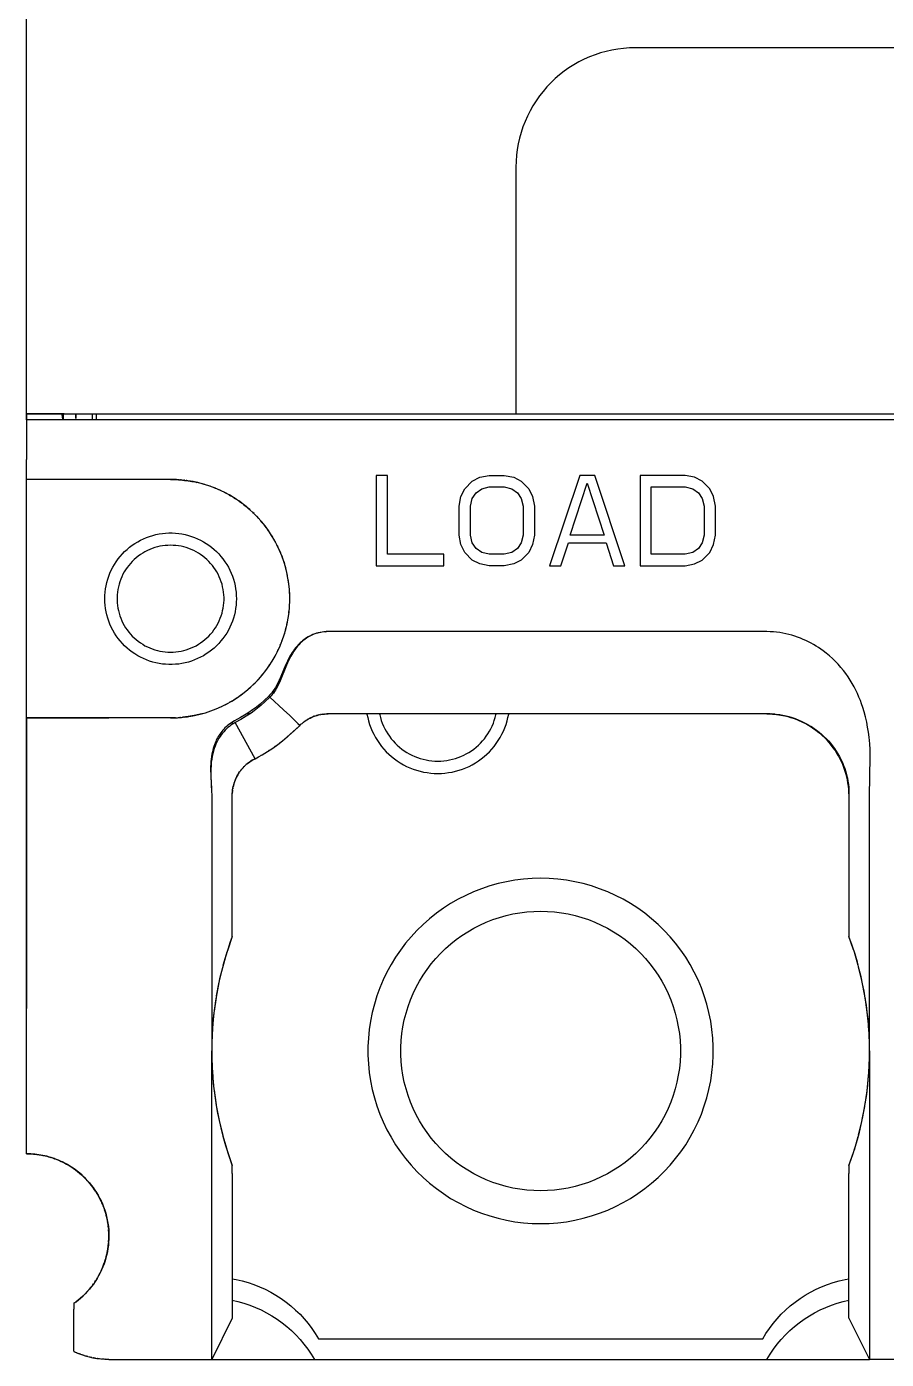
# Model space of a CAD drawing. Header units: millimetres. Extents: x 0 to 50, y 0 to 130.
# Drawn here: x 0 to 20.91, y 0 to 32.41 of the extents above; entities that cross this region are included whole.
import ezdxf

# ---------------------------------------------------------------- set-up
doc = ezdxf.new("R2010")
doc.units = ezdxf.units.MM

msp = doc.modelspace()

# ---------------------------------------------------------------- linework, layer by layer
at = {"color": 4, "linetype": 'CONTINUOUS', "true_color": 0x40d9ff}
for p, q in [((0, 23), (0, 33.4)), ((0, 23), (0.003, 23)), ((50, 22.85), (0, 22.85)), ((0.914, 23), (0.003, 23)), ((0.9, 22.85), (0.9, 23)), ((1.6, 22.85), (1.6, 23)), ((1.7, 22.85), (1.7, 23)), ((11.9, 23), (38.1, 23)), ((0, 8.533), (0, 21.883)), ((0, 21.4), (0, 21.883)), ((3.5, 21.4), (0, 21.4)), ((0, 15.6), (0, 21.4)), ((3.54, 21.399), (3.537, 21.399)), ((3.551, 21.399), (3.556, 21.399)), ((3.61, 21.397), (3.604, 21.398)), ((3.689, 21.393), (3.682, 21.394)), ((3.694, 21.393), (3.711, 21.392)), ((3.754, 21.388), (3.741, 21.39)), ((3.838, 21.38), (3.826, 21.381)), ((3.838, 21.379), (3.868, 21.376)), ((3.897, 21.372), (3.878, 21.375)), ((3.982, 21.359), (3.969, 21.361)), ((3.981, 21.359), (4.013, 21.354)), ((4.04, 21.349), (4.019, 21.353)), ((4.204, 21.313), (4.098, 21.337)), ((4.116, 21.333), (4.111, 21.334)), ((4.122, 21.332), (4.142, 21.327)), ((4.154, 21.324), (4.123, 21.332)), ((4.132, 21.33), (4.125, 21.331)), ((4.181, 21.318), (4.163, 21.323)), ((4.335, 21.277), (4.267, 21.296)), ((4.294, 21.288), (4.278, 21.293)), ((4.321, 21.281), (4.307, 21.285)), ((4.465, 21.234), (4.421, 21.249)), ((4.432, 21.245), (4.425, 21.248)), ((4.458, 21.236), (4.447, 21.241)), ((4.596, 21.184), (4.559, 21.199)), ((4.567, 21.195), (4.562, 21.198)), ((4.593, 21.185), (4.581, 21.19)), ((4.728, 21.126), (4.686, 21.145)), ((4.7, 21.139), (4.69, 21.144)), ((4.726, 21.128), (4.71, 21.135)), ((4.86, 21.06), (4.807, 21.088)), ((4.83, 21.076), (4.812, 21.085)), ((4.855, 21.063), (4.835, 21.074)), ((4.989, 20.988), (4.924, 21.025)), ((4.926, 21.024), (4.958, 21.006)), ((4.957, 21.006), (4.931, 21.021)), ((4.981, 20.993), (4.956, 21.008)), ((5.111, 20.91), (5.042, 20.955)), ((5.044, 20.954), (5.042, 20.955)), ((5.08, 20.931), (5.05, 20.95)), ((5.05, 20.95), (5.081, 20.931)), ((5.103, 20.916), (5.075, 20.935)), ((5.228, 20.828), (5.16, 20.877)), ((5.199, 20.849), (5.169, 20.871)), ((5.17, 20.87), (5.2, 20.849)), ((5.34, 20.741), (5.275, 20.793)), ((5.314, 20.762), (5.285, 20.785)), ((5.285, 20.784), (5.314, 20.762)), ((5.446, 20.649), (5.386, 20.702)), ((5.418, 20.675), (5.391, 20.698)), ((5.424, 20.668), (5.396, 20.693)), ((5.397, 20.693), (5.424, 20.67)), ((5.445, 20.65), (5.43, 20.664)), ((5.548, 20.552), (5.493, 20.605)), ((5.521, 20.579), (5.498, 20.601)), ((5.53, 20.57), (5.503, 20.596)), ((5.503, 20.596), (5.527, 20.574)), ((5.644, 20.451), (5.596, 20.504)), ((5.62, 20.479), (5.6, 20.499)), ((5.63, 20.466), (5.605, 20.494)), ((5.605, 20.494), (5.625, 20.473)), ((5.736, 20.345), (5.692, 20.397)), ((5.713, 20.373), (5.697, 20.392)), ((5.701, 20.387), (5.718, 20.368)), ((5.726, 20.358), (5.702, 20.387)), ((5.824, 20.234), (5.783, 20.287)), ((5.802, 20.263), (5.789, 20.28)), ((5.792, 20.275), (5.806, 20.258)), ((5.815, 20.245), (5.793, 20.275)), ((5.907, 20.116), (5.868, 20.174)), ((5.886, 20.147), (5.874, 20.164)), ((5.899, 20.127), (5.878, 20.159)), ((5.878, 20.159), (5.89, 20.142)), ((5.985, 19.993), (5.946, 20.057)), ((5.965, 20.028), (5.954, 20.044)), ((5.957, 20.039), (5.968, 20.023)), ((5.978, 20.006), (5.958, 20.038)), ((5.967, 20.024), (5.96, 20.035)), ((6.056, 19.868), (6.019, 19.935)), ((6.037, 19.904), (6.028, 19.919)), ((6.03, 19.915), (6.039, 19.9)), ((6.049, 19.88), (6.031, 19.914)), ((6.038, 19.902), (6.032, 19.912)), ((6.12, 19.741), (6.087, 19.81)), ((6.102, 19.778), (6.096, 19.792)), ((6.098, 19.788), (6.105, 19.774)), ((6.115, 19.752), (6.098, 19.786)), ((6.103, 19.778), (6.102, 19.779)), ((6.178, 19.611), (6.148, 19.681)), ((6.162, 19.65), (6.157, 19.661)), ((6.158, 19.657), (6.164, 19.646)), ((6.174, 19.62), (6.159, 19.655)), ((6.23, 19.476), (6.203, 19.55)), ((6.215, 19.518), (6.211, 19.527)), ((6.213, 19.524), (6.216, 19.514)), ((6.227, 19.485), (6.213, 19.522)), ((6.276, 19.337), (6.251, 19.416)), ((6.262, 19.383), (6.259, 19.391)), ((6.26, 19.388), (6.263, 19.38)), ((6.272, 19.348), (6.261, 19.385)), ((6.315, 19.194), (6.293, 19.281)), ((6.302, 19.247), (6.3, 19.252)), ((6.301, 19.249), (6.302, 19.244)), ((6.311, 19.209), (6.302, 19.247)), ((6.347, 19.046), (6.328, 19.142)), ((6.335, 19.109), (6.334, 19.112)), ((6.335, 19.109), (6.335, 19.106)), ((6.343, 19.068), (6.341, 19.08)), ((6.377, 18.863), (6.36, 18.977)), ((6.361, 18.97), (6.361, 18.97)), ((6.361, 18.968), (6.361, 18.968)), ((6.368, 18.926), (6.367, 18.932)), ((6.372, 18.898), (6.372, 18.9)), ((6.391, 18.721), (6.383, 18.803)), ((6.385, 18.783), (6.385, 18.79)), ((6.388, 18.755), (6.388, 18.759)), ((6.399, 18.579), (6.395, 18.661)), ((6.396, 18.639), (6.395, 18.65)), ((6.397, 18.611), (6.397, 18.618)), ((6.399, 18.437), (6.399, 18.518)), ((6.399, 18.494), (6.399, 18.509)), ((6.399, 18.466), (6.399, 18.476)), ((6.379, 18.154), (6.386, 18.226)), ((6.381, 18.178), (6.383, 18.191)), ((6.384, 18.206), (6.386, 18.221)), ((6.392, 18.295), (6.396, 18.372)), ((6.394, 18.322), (6.395, 18.333)), ((6.395, 18.35), (6.396, 18.365)), ((6.331, 17.872), (6.346, 17.945)), ((6.341, 17.92), (6.345, 17.94)), ((6.358, 18.013), (6.369, 18.084)), ((6.366, 18.062), (6.368, 18.079)), ((6.208, 17.464), (6.233, 17.533)), ((6.223, 17.504), (6.232, 17.529)), ((6.256, 17.598), (6.278, 17.669)), ((6.269, 17.64), (6.276, 17.665)), ((6.297, 17.734), (6.315, 17.807)), ((6.308, 17.779), (6.314, 17.802)), ((6.764, 17.51), (6.757, 17.512)), ((7.271, 17.698), (7.294, 17.699)), ((6.093, 17.203), (6.125, 17.27)), ((6.11, 17.238), (6.124, 17.267)), ((6.154, 17.332), (6.182, 17.4)), ((6.169, 17.369), (6.181, 17.396)), ((6.596, 17.359), (6.592, 17.347)), ((6.602, 17.374), (6.597, 17.361)), ((6.751, 17.5), (6.741, 17.5)), ((5.876, 16.839), (5.916, 16.897)), ((5.893, 16.863), (5.914, 16.894)), ((5.954, 16.956), (5.992, 17.018)), ((5.971, 16.984), (5.99, 17.015)), ((6.026, 17.077), (6.062, 17.143)), ((6.044, 17.109), (6.06, 17.14)), ((5.606, 16.507), (5.654, 16.559)), ((5.622, 16.525), (5.652, 16.557)), ((5.702, 16.614), (5.746, 16.666)), ((5.718, 16.633), (5.744, 16.664)), ((5.792, 16.725), (5.833, 16.779)), ((5.808, 16.746), (5.832, 16.777)), ((6.21, 16.617), (6.204, 16.609)), ((5.282, 16.213), (5.35, 16.267)), ((5.304, 16.23), (5.348, 16.266)), ((5.395, 16.306), (5.456, 16.36)), ((5.415, 16.323), (5.454, 16.358)), ((5.503, 16.404), (5.558, 16.457)), ((5.521, 16.421), (5.556, 16.455)), ((6, 16.264), (6, 16.205)), ((4.826, 15.922), (4.874, 15.947)), ((4.827, 15.922), (4.873, 15.946)), ((4.935, 15.981), (5.001, 16.019)), ((4.945, 15.987), (5, 16.018)), ((5.049, 16.049), (5.123, 16.097)), ((5.069, 16.062), (5.121, 16.096)), ((5.166, 16.127), (5.239, 16.179)), ((5.188, 16.143), (5.237, 16.178)), ((0, 15.6), (0.002, 15.6)), ((0.002, 15.6), (2, 15.6)), ((3.5, 15.6), (2, 15.6)), ((3.5, 15.6), (3.636, 15.603)), ((3.5, 15.6), (3.636, 15.603)), ((3.617, 15.603), (3.5, 15.6)), ((3.535, 15.601), (3.531, 15.601)), ((3.606, 15.603), (3.593, 15.602)), ((3.649, 15.604), (3.768, 15.613)), ((3.718, 15.609), (3.681, 15.606)), ((3.692, 15.607), (3.766, 15.613)), ((3.748, 15.611), (3.738, 15.61)), ((3.857, 15.622), (3.826, 15.619)), ((3.846, 15.622), (3.909, 15.629)), ((3.89, 15.627), (3.867, 15.624)), ((3.909, 15.629), (3.902, 15.628)), ((3.987, 15.642), (3.964, 15.638)), ((3.993, 15.643), (4.044, 15.652)), ((4.03, 15.65), (4.006, 15.645)), ((4.045, 15.652), (4.032, 15.65)), ((4.112, 15.666), (4.1, 15.663)), ((4.137, 15.672), (4.18, 15.681)), ((4.17, 15.679), (4.156, 15.676)), ((4.181, 15.682), (4.171, 15.679)), ((4.235, 15.695), (4.233, 15.695)), ((4.236, 15.695), (4.235, 15.695)), ((4.278, 15.707), (4.286, 15.709)), ((4.721, 15.871), (4.744, 15.881)), ((4.726, 15.873), (4.742, 15.88)), ((5.428, 15.7), (5.351, 15.7)), ((6.858, 15.578), (6.84, 15.568)), ((6.905, 15.602), (6.872, 15.585)), ((6.951, 15.623), (6.91, 15.604)), ((6.996, 15.64), (6.953, 15.623)), ((7.039, 15.654), (7.001, 15.642)), ((7.081, 15.667), (7.051, 15.658)), ((7.123, 15.677), (7.101, 15.672)), ((7.167, 15.685), (7.149, 15.682)), ((7.213, 15.692), (7.197, 15.69)), ((7.264, 15.697), (7.243, 15.695)), ((7.337, 15.7), (7.29, 15.699)), ((18, 15.7), (7.337, 15.7)), ((18.089, 15.698), (18, 15.7)), ((18, 15.7), (18.075, 15.699)), ((18.093, 15.698), (18.152, 15.694)), ((18.193, 15.691), (18.108, 15.697)), ((18.17, 15.693), (18.236, 15.686)), ((5, 15.498), (5, 15.443)), ((5.554, 14.609), (5.074, 15.486)), ((6.652, 15.429), (6.626, 15.404)), ((6.673, 15.448), (6.67, 15.445)), ((5.514, 14.587), (5.496, 14.577)), ((5.164, 14.262), (5.149, 14.239)), ((5.188, 14.297), (5.177, 14.281)), ((5.211, 14.328), (5.205, 14.32)), ((5.295, 14.422), (5.284, 14.411)), ((5.33, 14.456), (5.31, 14.437)), ((5.367, 14.487), (5.342, 14.467)), ((5.405, 14.517), (5.378, 14.497)), ((5.444, 14.544), (5.416, 14.525)), ((5.485, 14.57), (5.456, 14.552)), ((5.028, 13.946), (5.022, 13.923)), ((5.04, 13.993), (5.033, 13.967)), ((5.058, 14.048), (5.045, 14.011)), ((5.118, 14.185), (5.1, 14.149)), ((5.141, 14.225), (5.124, 14.195)), ((5.005, 13.81), (5.001, 13.763)), ((5.01, 13.855), (5.007, 13.826)), ((5.018, 13.9), (5.014, 13.876)), ((5, 10.284), (5, 11.427)), ((5, 10.284), (4.881, 9.939)), ((20.111, 9.961), (20, 10.284)), ((4.87, 9.903), (4.774, 9.576)), ((20.223, 9.583), (20.131, 9.901)), ((4.765, 9.539), (4.685, 9.21)), ((20.313, 9.215), (20.235, 9.541)), ((4.677, 9.17), (4.613, 8.84)), ((20.387, 8.839), (20.322, 9.176)), ((4.607, 8.799), (4.559, 8.466)), ((20.444, 8.447), (20.392, 8.811)), ((0, 5), (0, 8.533)), ((20.479, 8.078), (20.444, 8.445)), ((4.554, 8.427), (4.522, 8.089)), ((4.52, 8.054), (4.503, 7.702)), ((20.497, 7.702), (20.481, 8.051)), ((4.502, 7.684), (4.502, 7.321)), ((20.498, 7.315), (20.498, 7.678)), ((4.503, 7.299), (4.519, 6.95)), ((20.48, 6.944), (20.497, 7.3)), ((4.521, 6.92), (4.555, 6.57)), ((20.446, 6.573), (20.478, 6.913)), ((4.557, 6.547), (4.608, 6.192)), ((20.394, 6.203), (20.44, 6.53)), ((4.611, 6.174), (4.681, 5.808)), ((20.323, 5.831), (20.385, 6.152)), ((4.682, 5.803), (4.768, 5.449)), ((20.235, 5.46), (20.313, 5.783)), ((4.771, 5.435), (4.866, 5.111)), ((20.13, 5.097), (20.223, 5.417)), ((0.1, 4.998), (0, 5)), ((0.099, 4.998), (0, 5)), ((0.197, 4.99), (0.099, 4.998)), ((0.198, 4.99), (0.1, 4.997)), ((0.295, 4.978), (0.199, 4.99)), ((0.298, 4.978), (0.201, 4.99)), ((0.394, 4.961), (0.298, 4.978)), ((0.396, 4.96), (0.299, 4.977)), ((0.49, 4.939), (0.394, 4.961)), ((0.583, 4.913), (0.491, 4.939)), ((0.679, 4.881), (0.59, 4.911)), ((0.683, 4.88), (0.593, 4.91)), ((0.769, 4.846), (0.681, 4.88)), ((0.774, 4.844), (0.689, 4.878)), ((4.887, 5.044), (5, 4.716)), ((20, 4.716), (20.116, 5.052)), ((0.859, 4.806), (0.778, 4.842)), ((0.865, 4.803), (0.783, 4.84)), ((0.947, 4.762), (0.868, 4.802)), ((0.954, 4.758), (0.873, 4.799)), ((1.035, 4.711), (0.955, 4.757)), ((1.04, 4.708), (0.961, 4.754)), ((1.112, 4.662), (1.044, 4.706)), ((1.122, 4.655), (1.053, 4.7)), ((1.196, 4.603), (1.126, 4.653)), ((1.202, 4.598), (1.131, 4.65)), ((1.272, 4.543), (1.211, 4.591)), ((1.287, 4.531), (1.218, 4.586)), ((5, 4.517), (5, 4.716)), ((20, 4.716), (20, 4.517)), ((1.348, 4.477), (1.282, 4.535)), ((1.354, 4.472), (1.289, 4.529)), ((1.417, 4.411), (1.363, 4.463)), ((1.434, 4.395), (1.37, 4.457)), ((1.489, 4.335), (1.429, 4.399)), ((1.494, 4.329), (1.434, 4.394)), ((1.548, 4.266), (1.503, 4.32)), ((1.557, 4.254), (1.51, 4.311)), ((1.617, 4.177), (1.563, 4.247)), ((1.622, 4.17), (1.569, 4.241)), ((5, 4.517), (5, 1.005)), ((20, 1.005), (20, 4.517)), ((1.668, 4.103), (1.62, 4.172)), ((1.674, 4.094), (1.635, 4.151)), ((1.717, 4.024), (1.683, 4.081)), ((1.728, 4.007), (1.689, 4.071)), ((1.773, 3.925), (1.731, 4.002)), ((1.779, 3.914), (1.736, 3.994)), ((1.814, 3.842), (1.774, 3.923)), ((1.818, 3.833), (1.789, 3.892)), ((1.85, 3.76), (1.826, 3.814)), ((1.854, 3.748), (1.832, 3.802)), ((1.883, 3.674), (1.863, 3.726)), ((1.891, 3.649), (1.867, 3.716)), ((1.916, 3.572), (1.895, 3.64)), ((1.924, 3.545), (1.9, 3.625)), ((1.945, 3.466), (1.922, 3.554)), ((1.947, 3.454), (1.932, 3.515)), ((1.964, 3.375), (1.951, 3.439)), ((1.967, 3.361), (1.955, 3.422)), ((1.979, 3.283), (1.97, 3.343)), ((1.982, 3.264), (1.972, 3.329)), ((1.991, 3.189), (1.984, 3.249)), ((1.999, 3.069), (1.994, 3.156)), ((1.994, 2.847), (1.999, 2.936)), ((1.996, 2.888), (1.999, 2.952)), ((2, 2.981), (1.999, 3.058)), ((1.999, 2.961), (1.999, 3.029)), ((1.95, 2.554), (1.966, 2.635)), ((1.958, 2.593), (1.969, 2.653)), ((1.971, 2.666), (1.981, 2.726)), ((1.975, 2.684), (1.985, 2.755)), ((1.985, 2.758), (1.992, 2.829)), ((1.987, 2.773), (1.995, 2.86)), ((1.837, 2.211), (1.864, 2.277)), ((1.863, 2.274), (1.889, 2.345)), ((1.873, 2.3), (1.898, 2.37)), ((1.898, 2.37), (1.918, 2.435)), ((1.904, 2.388), (1.93, 2.476)), ((1.925, 2.459), (1.948, 2.547)), ((1.934, 2.49), (1.951, 2.563)), ((1.696, 1.942), (1.717, 1.976)), ((1.704, 1.954), (1.727, 1.992)), ((1.739, 2.013), (1.766, 2.062)), ((1.748, 2.028), (1.79, 2.107)), ((1.781, 2.09), (1.818, 2.168)), ((1.792, 2.113), (1.829, 2.191)), ((1.82, 2.171), (1.857, 2.259)), ((1.43, 1.602), (1.486, 1.661)), ((1.458, 1.632), (1.503, 1.681)), ((1.506, 1.685), (1.542, 1.727)), ((1.521, 1.702), (1.566, 1.756)), ((1.569, 1.76), (1.593, 1.792)), ((1.607, 1.81), (1.626, 1.836)), ((1.658, 1.882), (1.676, 1.909)), ((1.667, 1.896), (1.668, 1.897)), ((1.15, 1.364), (1.221, 1.416)), ((1.15, 1.364), (1.15, 1.218)), ((1.201, 1.401), (1.269, 1.455)), ((1.238, 1.429), (1.299, 1.48)), ((1.289, 1.471), (1.343, 1.518)), ((1.308, 1.487), (1.375, 1.548)), ((1.358, 1.532), (1.424, 1.596)), ((1.39, 1.562), (1.44, 1.613)), ((1.15, 0.195), (1.15, 1.218)), ((2, 0), (4.5, 0)), ((4.5, 0), (6.998, 0)), ((6.998, 0), (18.002, 0)), ((18.002, 0), (20.5, 0))]:
    msp.add_line(p, q, dxfattribs=at)
for points in [[(35.2, 31.9), (14.8, 31.9), (14.658, 31.897), (14.516, 31.886), (14.374, 31.869), (14.234, 31.844), (14.095, 31.813), (13.958, 31.775), (13.823, 31.73), (13.69, 31.679), (13.56, 31.622), (13.433, 31.558), (13.309, 31.487), (13.189, 31.411), (13.072, 31.329), (12.96, 31.242), (12.852, 31.149), (12.749, 31.051), (12.651, 30.948), (12.558, 30.84), (12.471, 30.728), (12.389, 30.611), (12.313, 30.491), (12.242, 30.367), (12.178, 30.24), (12.121, 30.11), (12.07, 29.977), (12.025, 29.842), (11.987, 29.705), (11.956, 29.566), (11.931, 29.426), (11.914, 29.284), (11.903, 29.142), (11.9, 29), (11.9, 23)], [(0, 23), (0, 22.999), (0, 22.995), (0, 22.989), (0, 22.981), (0, 22.97), (0, 22.957), (0, 22.942), (0, 22.924), (0, 22.904), (0, 22.882), (0, 22.858), (0, 22.85)], [(0, 23), (0, 22.982), (0, 22.958), (0, 22.931), (0, 22.903), (0, 22.873), (0, 22.85)], [(0, 22.85), (0, 22.855), (0, 22.869), (0, 22.893), (0, 22.927), (0, 22.97), (0, 23)], [(0, 22.85), (0, 22.367), (0, 21.883)], [(0.003, 23), (0.855, 23), (0.857, 22.989), (0.859, 22.971), (0.862, 22.952), (0.864, 22.931), (0.867, 22.91), (0.869, 22.888), (0.872, 22.865), (0.873, 22.85)], [(0.914, 23), (0.821, 23), (0.732, 23), (0.648, 23), (0.567, 23), (0.492, 23), (0.421, 23), (0.356, 23), (0.295, 23), (0.24, 23), (0.19, 23), (0.146, 23), (0.108, 23), (0.075, 23), (0.048, 23), (0.027, 23), (0.012, 23), (0.003, 23)], [(0.914, 23), (1.011, 23), (1.111, 23), (1.215, 23), (1.322, 23), (1.431, 23), (1.543, 23), (1.658, 23), (1.774, 23), (1.893, 23), (2.012, 23), (2.133, 23), (2.255, 23), (2.377, 23), (2.5, 23), (11.9, 23)], [(1.2, 22.951), (1.2, 23), (1.2, 22.881), (1.2, 22.911), (1.2, 22.951)], [(3.5, 21.4), (3.645, 21.396), (3.789, 21.386), (3.932, 21.368), (4.071, 21.343)], [(3.5, 15.6), (3.585, 15.601), (3.67, 15.605), (3.809, 15.616), (3.946, 15.634), (4.082, 15.659), (4.216, 15.69), (4.35, 15.727), (4.482, 15.772), (4.612, 15.822), (4.74, 15.879), (4.866, 15.942), (4.988, 16.011), (5.106, 16.085), (5.221, 16.166), (5.331, 16.251), (5.437, 16.342), (5.539, 16.438), (5.636, 16.539), (5.728, 16.644), (5.815, 16.754), (5.897, 16.867), (5.973, 16.985), (6.043, 17.106), (6.107, 17.23), (6.165, 17.357), (6.217, 17.487), (6.263, 17.62), (6.302, 17.754), (6.335, 17.89), (6.361, 18.028), (6.381, 18.166), (6.393, 18.306), (6.399, 18.445), (6.399, 18.585), (6.391, 18.725), (6.377, 18.864), (6.356, 19.003), (6.329, 19.14), (6.294, 19.276), (6.254, 19.409), (6.207, 19.541), (6.153, 19.67), (6.094, 19.797), (6.028, 19.921), (5.957, 20.041), (5.88, 20.157), (5.797, 20.27), (5.709, 20.379), (5.616, 20.483), (5.518, 20.583), (5.415, 20.678), (5.308, 20.767), (5.197, 20.852), (5.082, 20.931), (4.962, 21.004), (4.84, 21.072), (4.714, 21.133), (4.585, 21.189), (4.455, 21.238), (4.322, 21.281), (4.188, 21.317), (4.053, 21.347), (3.917, 21.37), (3.78, 21.387), (3.641, 21.397), (3.5, 21.4)], [(8.5, 19.3), (10.15, 19.3), (10.15, 19.581), (8.775, 19.581), (8.775, 21.5), (8.5, 21.5), (8.5, 19.3)], [(10.838, 21.36), (11.021, 21.453), (11.25, 21.5), (11.617, 21.5), (11.846, 21.453), (12.029, 21.36), (12.213, 21.172), (12.304, 20.985), (12.35, 20.751), (12.35, 20.049), (12.304, 19.815), (12.213, 19.628), (12.029, 19.44), (11.846, 19.347), (11.617, 19.3), (11.25, 19.3), (11.021, 19.347), (10.838, 19.44), (10.654, 19.628), (10.563, 19.815), (10.517, 20.049), (10.517, 20.751), (10.563, 20.985), (10.654, 21.172), (10.838, 21.36)], [(13.45, 21.5), (12.717, 19.3), (12.992, 19.3), (13.175, 19.862), (14.092, 19.862), (14.275, 19.3), (14.55, 19.3), (13.817, 21.5), (13.45, 21.5)], [(14.917, 21.5), (14.917, 19.3), (16.017, 19.3), (16.246, 19.347), (16.429, 19.44), (16.613, 19.628), (16.704, 19.815), (16.75, 20.049), (16.75, 20.751), (16.704, 20.985), (16.613, 21.172), (16.429, 21.36), (16.246, 21.453), (16.017, 21.5), (14.917, 21.5)], [(11.617, 21.219), (11.8, 21.172), (11.938, 21.079), (12.029, 20.938), (12.075, 20.751), (12.075, 20.049), (12.029, 19.862), (11.938, 19.721), (11.8, 19.628), (11.617, 19.581), (11.25, 19.581), (11.067, 19.628), (10.929, 19.721), (10.838, 19.862), (10.792, 20.049), (10.792, 20.751), (10.838, 20.938), (10.929, 21.079), (11.067, 21.172), (11.25, 21.219), (11.617, 21.219)], [(14.046, 20.049), (13.221, 20.049), (13.633, 21.313), (14.046, 20.049)], [(16.017, 21.219), (16.2, 21.172), (16.338, 21.079), (16.429, 20.938), (16.475, 20.751), (16.475, 20.049), (16.429, 19.862), (16.338, 19.721), (16.2, 19.628), (16.017, 19.581), (15.192, 19.581), (15.192, 21.219), (16.017, 21.219)], [(5.163, 20.875), (5.193, 20.855), (5.222, 20.833)], [(5.279, 20.789), (5.308, 20.768), (5.336, 20.744)], [(1.902, 18.42), (1.9, 18.5), (1.902, 18.58), (1.908, 18.659), (1.918, 18.738), (1.932, 18.817), (1.949, 18.895), (1.971, 18.972), (1.996, 19.047), (2.026, 19.121), (2.058, 19.194), (2.095, 19.265), (2.135, 19.334), (2.178, 19.401), (2.225, 19.466), (2.274, 19.528), (2.327, 19.588), (2.383, 19.645), (2.441, 19.7), (2.502, 19.751), (2.566, 19.799), (2.632, 19.844), (2.7, 19.886), (2.77, 19.924), (2.842, 19.958), (2.915, 19.989), (2.99, 20.017), (3.067, 20.04), (3.144, 20.06), (3.222, 20.076), (3.301, 20.088), (3.38, 20.096), (3.46, 20.1), (3.54, 20.1), (3.62, 20.096), (3.699, 20.088), (3.778, 20.076), (3.856, 20.06), (3.933, 20.04), (4.01, 20.017), (4.085, 19.989), (4.158, 19.958), (4.23, 19.924), (4.3, 19.886), (4.368, 19.844), (4.434, 19.799), (4.498, 19.751), (4.559, 19.7), (4.617, 19.645), (4.673, 19.588), (4.726, 19.528), (4.775, 19.466), (4.822, 19.401), (4.865, 19.334), (4.905, 19.265), (4.942, 19.194), (4.974, 19.121), (5.004, 19.047), (5.029, 18.972), (5.051, 18.895), (5.068, 18.817), (5.082, 18.738), (5.092, 18.659), (5.098, 18.58), (5.1, 18.5), (5.098, 18.42), (5.092, 18.341), (5.082, 18.262), (5.068, 18.183), (5.051, 18.105), (5.029, 18.028), (5.004, 17.953), (4.974, 17.879), (4.942, 17.806), (4.905, 17.735), (4.865, 17.666), (4.822, 17.599), (4.775, 17.534), (4.726, 17.472), (4.673, 17.412), (4.617, 17.355), (4.559, 17.3), (4.498, 17.249), (4.434, 17.201), (4.368, 17.156), (4.3, 17.114), (4.23, 17.076), (4.158, 17.042), (4.085, 17.011), (4.01, 16.983), (3.933, 16.96), (3.856, 16.94), (3.778, 16.924), (3.699, 16.912), (3.62, 16.904), (3.54, 16.9), (3.46, 16.9), (3.38, 16.904), (3.301, 16.912), (3.222, 16.924), (3.144, 16.94), (3.067, 16.96), (2.99, 16.983), (2.915, 17.011), (2.842, 17.042), (2.77, 17.076), (2.7, 17.114), (2.632, 17.156), (2.566, 17.201), (2.502, 17.249), (2.441, 17.3), (2.383, 17.355), (2.327, 17.412), (2.274, 17.472), (2.225, 17.534), (2.178, 17.599), (2.135, 17.666), (2.095, 17.735), (2.058, 17.806), (2.026, 17.879), (1.996, 17.953), (1.971, 18.028), (1.949, 18.105), (1.932, 18.183), (1.918, 18.262), (1.908, 18.341), (1.902, 18.42)], [(3.565, 19.798), (3.5, 19.8), (3.435, 19.798), (3.371, 19.794), (3.306, 19.785), (3.242, 19.774), (3.179, 19.76), (3.117, 19.742), (3.055, 19.722), (2.995, 19.698), (2.936, 19.671), (2.878, 19.642), (2.822, 19.609), (2.768, 19.574), (2.715, 19.536), (2.664, 19.496), (2.616, 19.453), (2.569, 19.408), (2.525, 19.36), (2.484, 19.311), (2.444, 19.259), (2.408, 19.205), (2.374, 19.15), (2.343, 19.093), (2.315, 19.035), (2.29, 18.975), (2.268, 18.914), (2.249, 18.852), (2.233, 18.789), (2.22, 18.726), (2.21, 18.662), (2.204, 18.597), (2.2, 18.532), (2.2, 18.468), (2.204, 18.403), (2.21, 18.338), (2.22, 18.274), (2.233, 18.211), (2.249, 18.148), (2.268, 18.086), (2.29, 18.025), (2.315, 17.965), (2.343, 17.907), (2.374, 17.85), (2.408, 17.795), (2.444, 17.741), (2.484, 17.689), (2.525, 17.64), (2.569, 17.592), (2.616, 17.547), (2.664, 17.504), (2.715, 17.464), (2.768, 17.426), (2.822, 17.391), (2.878, 17.358), (2.936, 17.329), (2.995, 17.302), (3.055, 17.278), (3.117, 17.258), (3.179, 17.24), (3.242, 17.226), (3.306, 17.215), (3.371, 17.206), (3.435, 17.202), (3.5, 17.2), (3.565, 17.202), (3.629, 17.206), (3.694, 17.215), (3.758, 17.226), (3.821, 17.24), (3.883, 17.258), (3.945, 17.278), (4.005, 17.302), (4.064, 17.329), (4.122, 17.358), (4.178, 17.391), (4.232, 17.426), (4.285, 17.464), (4.336, 17.504), (4.384, 17.547), (4.431, 17.592), (4.475, 17.64), (4.516, 17.689), (4.556, 17.741), (4.592, 17.795), (4.626, 17.85), (4.657, 17.907), (4.685, 17.965), (4.71, 18.025), (4.732, 18.086), (4.751, 18.148), (4.767, 18.211), (4.78, 18.274), (4.79, 18.338), (4.796, 18.403), (4.8, 18.468), (4.8, 18.532), (4.796, 18.597), (4.79, 18.662), (4.78, 18.726), (4.767, 18.789), (4.751, 18.852), (4.732, 18.914), (4.71, 18.975), (4.685, 19.035), (4.657, 19.093), (4.626, 19.15), (4.592, 19.205), (4.556, 19.259), (4.516, 19.311), (4.475, 19.36), (4.431, 19.408), (4.384, 19.453), (4.336, 19.496), (4.285, 19.536), (4.232, 19.574), (4.178, 19.609), (4.122, 19.642), (4.064, 19.671), (4.005, 19.698), (3.945, 19.722), (3.883, 19.742), (3.821, 19.76), (3.758, 19.774), (3.694, 19.785), (3.629, 19.794), (3.565, 19.798)], [(20.5, 7.5), (20.5, 9.566), (20.5, 11.633), (20.5, 13.7), (20.51, 14.177), (20.517, 14.654), (20.511, 14.833), (20.503, 14.974), (20.488, 15.135), (20.473, 15.256), (20.453, 15.378), (20.43, 15.5), (20.402, 15.624), (20.37, 15.747), (20.336, 15.858), (20.307, 15.941), (20.276, 16.025), (20.243, 16.108), (20.206, 16.192), (20.166, 16.275), (20.124, 16.357), (20.078, 16.439), (20.029, 16.52), (19.977, 16.6), (19.921, 16.678), (19.863, 16.755), (19.801, 16.831), (19.736, 16.904), (19.668, 16.976), (19.597, 17.046), (19.522, 17.113), (19.444, 17.178), (19.371, 17.233), (19.316, 17.273), (19.258, 17.312), (19.2, 17.349), (19.139, 17.385), (19.078, 17.419), (19.015, 17.452), (18.951, 17.483), (18.885, 17.512), (18.818, 17.54), (18.75, 17.566), (18.681, 17.589), (18.61, 17.611), (18.538, 17.631), (18.465, 17.649), (18.391, 17.664), (18.315, 17.676), (18.238, 17.687), (18.16, 17.694), (18.081, 17.698), (18, 17.7), (7.337, 17.7), (7.285, 17.699), (7.235, 17.695), (7.186, 17.689), (7.139, 17.681), (7.093, 17.67), (7.049, 17.658), (7.005, 17.643), (6.963, 17.627), (6.923, 17.609), (6.883, 17.59), (6.846, 17.569), (6.809, 17.547), (6.775, 17.524), (6.742, 17.501), (6.711, 17.477), (6.682, 17.452), (6.654, 17.427), (6.628, 17.401), (6.603, 17.375), (6.579, 17.349), (6.549, 17.314), (6.518, 17.274), (6.489, 17.233), (6.461, 17.193), (6.436, 17.153), (6.404, 17.099), (6.371, 17.039), (6.341, 16.979), (6.304, 16.901), (6.253, 16.784), (6.181, 16.609), (6.138, 16.511), (6.111, 16.453), (6.082, 16.396), (6.049, 16.338), (6.019, 16.291), (5.99, 16.25), (5.959, 16.209), (5.926, 16.17), (5.908, 16.151), (5.889, 16.132), (5.774, 16.021), (5.679, 15.938), (5.589, 15.866), (5.496, 15.798), (5.4, 15.732), (5.302, 15.669), (5.202, 15.609), (5.127, 15.567), (5.052, 15.527), (5.014, 15.506), (4.978, 15.484), (4.943, 15.46), (4.91, 15.436), (4.879, 15.41), (4.849, 15.384), (4.821, 15.356), (4.794, 15.328), (4.768, 15.299), (4.744, 15.269), (4.721, 15.239), (4.7, 15.209), (4.68, 15.179), (4.661, 15.149), (4.644, 15.118), (4.628, 15.088), (4.613, 15.058), (4.599, 15.029), (4.582, 14.989), (4.566, 14.945), (4.551, 14.902), (4.537, 14.859), (4.526, 14.817), (4.516, 14.775), (4.504, 14.72), (4.494, 14.659), (4.486, 14.6), (4.48, 14.542), (4.476, 14.485), (4.473, 14.41), (4.473, 14.326), (4.476, 14.215), (4.491, 13.965), (4.498, 13.828), (4.5, 13.714), (4.5, 11.642), (4.5, 9.571), (4.5, 7.5)], [(7.261, 17.697), (7.228, 17.694), (7.19, 17.689), (7.152, 17.682), (7.115, 17.674), (7.078, 17.665), (7.042, 17.654), (7.007, 17.642), (6.972, 17.629), (6.938, 17.614), (6.905, 17.598), (6.872, 17.581), (6.84, 17.562), (6.804, 17.539), (6.766, 17.512), (6.728, 17.482), (6.691, 17.45), (6.655, 17.415), (6.619, 17.378), (6.581, 17.334), (6.54, 17.283), (6.5, 17.228), (6.463, 17.17), (6.425, 17.104), (6.377, 17.013), (6.319, 16.887), (6.165, 16.506), (6.138, 16.443), (6.112, 16.389), (6.092, 16.35), (6.071, 16.313), (6.049, 16.276), (6.026, 16.24), (6.001, 16.206), (5.974, 16.172), (5.946, 16.139), (5.916, 16.107)], [(6.591, 17.346), (6.597, 17.36), (6.601, 17.373)], [(6.147, 16.531), (6.183, 16.578), (6.211, 16.62)], [(5.916, 16.107), (5.802, 15.997), (5.695, 15.903), (5.574, 15.806), (5.457, 15.72), (5.339, 15.64), (5.213, 15.563), (5.074, 15.486)], [(5.916, 16.107), (6.25, 15.8), (6.404, 15.658), (6.543, 15.517), (6.593, 15.468), (6.645, 15.422)], [(0, 15.6), (0, 12.066), (0, 8.533)], [(2, 15.6), (1.938, 15.6), (1.877, 15.6), (1.797, 15.6), (1.717, 15.6), (1.638, 15.6), (1.559, 15.6), (1.481, 15.6), (1.402, 15.6), (1.324, 15.6), (1.247, 15.6), (1.171, 15.6), (1.096, 15.6), (1.023, 15.6), (0.951, 15.6), (0.883, 15.6), (0.816, 15.6), (0.751, 15.6), (0.689, 15.6), (0.629, 15.6), (0.571, 15.6), (0.515, 15.6), (0.462, 15.6), (0.411, 15.6), (0.363, 15.6), (0.318, 15.6), (0.275, 15.6), (0.235, 15.6), (0.197, 15.6), (0.163, 15.6), (0.132, 15.6), (0.104, 15.6), (0.079, 15.6), (0.058, 15.6), (0.04, 15.6), (0.026, 15.6), (0.014, 15.6), (0.006, 15.6), (0.002, 15.6)], [(4.29, 15.711), (4.216, 15.69), (4.075, 15.657), (3.932, 15.632), (3.792, 15.615)], [(6.645, 15.422), (6.671, 15.446), (6.697, 15.468), (6.734, 15.498), (6.773, 15.526), (6.813, 15.552), (6.853, 15.575), (6.894, 15.597), (6.936, 15.616), (6.978, 15.634), (7.021, 15.649), (7.065, 15.662), (7.109, 15.674), (7.154, 15.683), (7.199, 15.69), (7.245, 15.696), (7.291, 15.699), (7.337, 15.7)], [(8.276, 15.7), (8.277, 15.696), (8.294, 15.611), (8.315, 15.526), (8.341, 15.443), (8.371, 15.361), (8.405, 15.28), (8.443, 15.202), (8.484, 15.125), (8.53, 15.051), (8.579, 14.978), (8.632, 14.909), (8.688, 14.842), (8.747, 14.778), (8.81, 14.717), (8.875, 14.659), (8.943, 14.605), (9.014, 14.554), (9.087, 14.507), (9.163, 14.463), (9.241, 14.423), (9.32, 14.387), (9.401, 14.356), (9.484, 14.328), (9.568, 14.304), (9.653, 14.285), (9.739, 14.27), (9.826, 14.259), (9.913, 14.252), (10, 14.25), (10.087, 14.252), (10.174, 14.259), (10.261, 14.27), (10.347, 14.285), (10.432, 14.304), (10.516, 14.328), (10.599, 14.356), (10.68, 14.387), (10.759, 14.423), (10.837, 14.463), (10.913, 14.507), (10.986, 14.554), (11.057, 14.605), (11.125, 14.659), (11.19, 14.717), (11.253, 14.778), (11.312, 14.842), (11.368, 14.909), (11.421, 14.978), (11.47, 15.051), (11.516, 15.125), (11.557, 15.202), (11.595, 15.28), (11.629, 15.361), (11.659, 15.443), (11.685, 15.526), (11.706, 15.611), (11.723, 15.696), (11.724, 15.7)], [(8.582, 15.7), (8.586, 15.677), (8.604, 15.607), (8.626, 15.538), (8.65, 15.47), (8.678, 15.404), (8.71, 15.338), (8.744, 15.275), (8.782, 15.213), (8.823, 15.154), (8.866, 15.096), (8.913, 15.041), (8.962, 14.988), (9.014, 14.937), (9.068, 14.889), (9.124, 14.844), (9.183, 14.802), (9.244, 14.763), (9.307, 14.727), (9.371, 14.694), (9.437, 14.664), (9.504, 14.637), (9.573, 14.614), (9.642, 14.595), (9.713, 14.579), (9.784, 14.566), (9.856, 14.557), (9.928, 14.552), (10, 14.55), (10.072, 14.552), (10.144, 14.557), (10.216, 14.566), (10.287, 14.579), (10.358, 14.595), (10.427, 14.614), (10.496, 14.637), (10.563, 14.664), (10.629, 14.694), (10.693, 14.727), (10.756, 14.763), (10.817, 14.802), (10.876, 14.844), (10.932, 14.889), (10.986, 14.937), (11.038, 14.988), (11.087, 15.041), (11.134, 15.096), (11.177, 15.154), (11.218, 15.213), (11.256, 15.275), (11.29, 15.338), (11.322, 15.404), (11.35, 15.47), (11.374, 15.538), (11.396, 15.607), (11.414, 15.677), (11.418, 15.7)], [(18, 15.7), (18.069, 15.699), (18.138, 15.695), (18.214, 15.689), (18.29, 15.679), (18.366, 15.667), (18.441, 15.652), (18.517, 15.634), (18.591, 15.613), (18.665, 15.589), (18.738, 15.563), (18.81, 15.533), (18.881, 15.501), (18.951, 15.466), (19.019, 15.428), (19.086, 15.388), (19.15, 15.346), (19.213, 15.301), (19.274, 15.253), (19.333, 15.204), (19.39, 15.152), (19.445, 15.098), (19.498, 15.041), (19.549, 14.983), (19.598, 14.922), (19.644, 14.859), (19.688, 14.794), (19.73, 14.728), (19.769, 14.659), (19.805, 14.588), (19.839, 14.516), (19.869, 14.443), (19.897, 14.368), (19.921, 14.292), (19.942, 14.216), (19.96, 14.139), (19.974, 14.062), (19.985, 13.984), (19.993, 13.907), (19.998, 13.829), (20, 13.751)], [(18.197, 15.69), (18.293, 15.678), (18.39, 15.662), (18.486, 15.64), (18.581, 15.614), (18.674, 15.583), (18.765, 15.548), (18.855, 15.508), (18.943, 15.464), (19.028, 15.415), (19.111, 15.363), (19.191, 15.306), (19.269, 15.246), (19.343, 15.182), (19.414, 15.114), (19.482, 15.043), (19.546, 14.969), (19.606, 14.891), (19.663, 14.811), (19.715, 14.728), (19.764, 14.643), (19.808, 14.555), (19.848, 14.465), (19.883, 14.374), (19.914, 14.281), (19.94, 14.186), (19.962, 14.09), (19.978, 13.993), (19.99, 13.896), (19.998, 13.798), (20, 13.7)], [(20, 13.751), (19.997, 13.807), (19.994, 13.863), (19.986, 13.941), (19.975, 14.018), (19.961, 14.095), (19.944, 14.171), (19.924, 14.247), (19.901, 14.322), (19.875, 14.396), (19.846, 14.468), (19.815, 14.54), (19.781, 14.61), (19.744, 14.679), (19.704, 14.747), (19.662, 14.813), (19.617, 14.877), (19.57, 14.939), (19.52, 14.999), (19.469, 15.058), (19.415, 15.114), (19.359, 15.168), (19.301, 15.219), (19.241, 15.269), (19.179, 15.316), (19.115, 15.36), (19.05, 15.402), (18.982, 15.442), (18.913, 15.479), (18.842, 15.514), (18.77, 15.546), (18.697, 15.575), (18.622, 15.601), (18.546, 15.624), (18.47, 15.644), (18.393, 15.661), (18.315, 15.675), (18.237, 15.686)], [(5.074, 15.486), (5.039, 15.467), (5.004, 15.446), (4.967, 15.421), (4.931, 15.394), (4.895, 15.365), (4.86, 15.334), (4.826, 15.301), (4.794, 15.265), (4.762, 15.228), (4.732, 15.189), (4.703, 15.148), (4.676, 15.106), (4.65, 15.061), (4.626, 15.015), (4.604, 14.966), (4.583, 14.916), (4.562, 14.859), (4.542, 14.794), (4.526, 14.733), (4.511, 14.665), (4.5, 14.597), (4.491, 14.526), (4.485, 14.454), (4.48, 14.346), (4.479, 14.262), (4.481, 14.174), (4.496, 13.873), (4.497, 13.842)], [(5.554, 14.609), (5.64, 14.655), (5.724, 14.703), (5.857, 14.784), (5.984, 14.868), (6.106, 14.954), (6.223, 15.044), (6.337, 15.137), (6.484, 15.267), (6.626, 15.404)], [(6.338, 15.138), (6.341, 15.14), (6.476, 15.26)], [(6.485, 15.267), (6.487, 15.269), (6.626, 15.404)], [(6.626, 15.404), (6.636, 15.414), (6.645, 15.422)], [(6.016, 14.891), (6.034, 14.903), (6.056, 14.919)], [(6.168, 15.002), (6.19, 15.018), (6.201, 15.027)], [(5, 11.427), (5, 12.57), (5, 13.714), (5, 13.731), (5.001, 13.748), (5.001, 13.765), (5.004, 13.807), (5.009, 13.85), (5.016, 13.892), (5.025, 13.934), (5.035, 13.975), (5.047, 14.017), (5.061, 14.057), (5.076, 14.097), (5.094, 14.136), (5.113, 14.175), (5.134, 14.213), (5.156, 14.25), (5.18, 14.286), (5.206, 14.322), (5.234, 14.356), (5.263, 14.389), (5.293, 14.421), (5.325, 14.451), (5.358, 14.48), (5.392, 14.507), (5.427, 14.533), (5.462, 14.557), (5.499, 14.579), (5.554, 14.609)], [(5.695, 14.687), (5.707, 14.694), (5.714, 14.698)], [(5.865, 14.79), (5.873, 14.795), (5.901, 14.814)], [(5.06, 14.054), (5.077, 14.099), (5.097, 14.143)], [(5, 11.427), (5, 13.714), (5.001, 13.763)], [(20, 13.751), (20, 13.7), (20, 12.561), (20, 11.423), (20, 10.284)], [(12.291, 3.305), (12.5, 3.3), (12.709, 3.305), (12.918, 3.321), (13.126, 3.347), (13.332, 3.383), (13.536, 3.43), (13.738, 3.487), (13.936, 3.553), (14.131, 3.63), (14.322, 3.716), (14.509, 3.811), (14.69, 3.916), (14.866, 4.03), (15.036, 4.152), (15.2, 4.283), (15.357, 4.421), (15.507, 4.567), (15.649, 4.721), (15.784, 4.881), (15.91, 5.048), (16.028, 5.221), (16.137, 5.4), (16.237, 5.584), (16.328, 5.773), (16.41, 5.966), (16.481, 6.162), (16.543, 6.362), (16.595, 6.565), (16.636, 6.771), (16.667, 6.978), (16.688, 7.186), (16.699, 7.395), (16.699, 7.605), (16.688, 7.814), (16.667, 8.022), (16.636, 8.229), (16.595, 8.435), (16.543, 8.638), (16.481, 8.838), (16.41, 9.034), (16.328, 9.227), (16.237, 9.416), (16.137, 9.6), (16.028, 9.779), (15.91, 9.952), (15.784, 10.119), (15.649, 10.279), (15.507, 10.433), (15.357, 10.579), (15.2, 10.717), (15.036, 10.848), (14.866, 10.97), (14.69, 11.084), (14.509, 11.189), (14.322, 11.284), (14.131, 11.37), (13.936, 11.447), (13.738, 11.513), (13.536, 11.57), (13.332, 11.617), (13.126, 11.653), (12.918, 11.679), (12.709, 11.695), (12.5, 11.7), (12.291, 11.695), (12.082, 11.679), (11.874, 11.653), (11.668, 11.617), (11.464, 11.57), (11.262, 11.513), (11.064, 11.447), (10.869, 11.37), (10.678, 11.284), (10.491, 11.189), (10.31, 11.084), (10.134, 10.97), (9.964, 10.848), (9.8, 10.717), (9.643, 10.579), (9.493, 10.433), (9.351, 10.279), (9.216, 10.119), (9.09, 9.952), (8.972, 9.779), (8.863, 9.6), (8.763, 9.416), (8.672, 9.227), (8.59, 9.034), (8.519, 8.838), (8.457, 8.638), (8.405, 8.435), (8.364, 8.229), (8.333, 8.022), (8.312, 7.814), (8.301, 7.605), (8.301, 7.395), (8.312, 7.186), (8.333, 6.978), (8.364, 6.771), (8.405, 6.565), (8.457, 6.362), (8.519, 6.162), (8.59, 5.966), (8.672, 5.773), (8.763, 5.584), (8.863, 5.4), (8.972, 5.221), (9.09, 5.048), (9.216, 4.881), (9.351, 4.721), (9.493, 4.567), (9.643, 4.421), (9.8, 4.283), (9.964, 4.152), (10.134, 4.03), (10.31, 3.916), (10.491, 3.811), (10.678, 3.716), (10.869, 3.63), (11.064, 3.553), (11.262, 3.487), (11.464, 3.43), (11.668, 3.383), (11.874, 3.347), (12.082, 3.321), (12.291, 3.305)], [(12.331, 10.896), (12.5, 10.9), (12.669, 10.896), (12.839, 10.883), (13.007, 10.862), (13.174, 10.833), (13.339, 10.795), (13.502, 10.749), (13.663, 10.695), (13.821, 10.633), (13.975, 10.563), (14.126, 10.486), (14.273, 10.401), (14.415, 10.309), (14.553, 10.21), (14.685, 10.105), (14.813, 9.992), (14.934, 9.874), (15.049, 9.75), (15.158, 9.62), (15.261, 9.485), (15.356, 9.345), (15.444, 9.2), (15.526, 9.051), (15.599, 8.898), (15.665, 8.742), (15.723, 8.583), (15.773, 8.421), (15.815, 8.257), (15.848, 8.09), (15.874, 7.923), (15.89, 7.754), (15.899, 7.585), (15.899, 7.415), (15.89, 7.246), (15.874, 7.077), (15.848, 6.91), (15.815, 6.743), (15.773, 6.579), (15.723, 6.417), (15.665, 6.258), (15.599, 6.102), (15.526, 5.949), (15.444, 5.8), (15.356, 5.655), (15.261, 5.515), (15.158, 5.38), (15.049, 5.25), (14.934, 5.126), (14.813, 5.008), (14.685, 4.895), (14.553, 4.79), (14.415, 4.691), (14.273, 4.599), (14.126, 4.514), (13.975, 4.437), (13.821, 4.367), (13.663, 4.305), (13.502, 4.251), (13.339, 4.205), (13.174, 4.167), (13.007, 4.138), (12.839, 4.117), (12.669, 4.104), (12.5, 4.1), (12.331, 4.104), (12.161, 4.117), (11.993, 4.138), (11.826, 4.167), (11.661, 4.205), (11.498, 4.251), (11.337, 4.305), (11.179, 4.367), (11.025, 4.437), (10.874, 4.514), (10.727, 4.599), (10.585, 4.691), (10.447, 4.79), (10.315, 4.895), (10.187, 5.008), (10.066, 5.126), (9.951, 5.25), (9.842, 5.38), (9.739, 5.515), (9.644, 5.655), (9.556, 5.8), (9.474, 5.949), (9.401, 6.102), (9.335, 6.258), (9.277, 6.417), (9.227, 6.579), (9.185, 6.743), (9.152, 6.91), (9.126, 7.077), (9.11, 7.246), (9.101, 7.415), (9.101, 7.585), (9.11, 7.754), (9.126, 7.923), (9.152, 8.09), (9.185, 8.257), (9.227, 8.421), (9.277, 8.583), (9.335, 8.742), (9.401, 8.898), (9.474, 9.051), (9.556, 9.2), (9.644, 9.345), (9.739, 9.485), (9.842, 9.62), (9.951, 9.75), (10.066, 9.874), (10.187, 9.992), (10.315, 10.105), (10.447, 10.21), (10.585, 10.309), (10.727, 10.401), (10.874, 10.486), (11.025, 10.563), (11.179, 10.633), (11.337, 10.695), (11.498, 10.749), (11.661, 10.795), (11.826, 10.833), (11.993, 10.862), (12.161, 10.883), (12.331, 10.896)], [(5, 10.284), (4.944, 10.127), (4.891, 9.971), (4.835, 9.791), (4.784, 9.611), (4.737, 9.431), (4.694, 9.252), (4.656, 9.073), (4.623, 8.895), (4.593, 8.717), (4.568, 8.541), (4.547, 8.366), (4.53, 8.191), (4.517, 8.017), (4.507, 7.844), (4.502, 7.671), (4.5, 7.5)], [(20.5, 7.5), (20.499, 7.632), (20.496, 7.764), (20.488, 7.932), (20.477, 8.102), (20.463, 8.271), (20.444, 8.442), (20.422, 8.613), (20.396, 8.785), (20.366, 8.958), (20.332, 9.132), (20.293, 9.307), (20.251, 9.481), (20.204, 9.657), (20.147, 9.851), (20.077, 10.068), (20, 10.284)], [(4.5, 0), (4.5, 0.006), (4.5, 0.024), (4.5, 0.053), (4.5, 0.095), (4.5, 0.148), (4.5, 0.212), (4.5, 0.288), (4.5, 0.375), (4.5, 0.473), (4.5, 0.582), (4.5, 0.701), (4.5, 0.831), (4.5, 0.97), (4.5, 1.119), (4.5, 1.277), (4.5, 1.444), (4.5, 1.619), (4.5, 1.803), (4.5, 1.994), (4.5, 2.192), (4.5, 2.397), (4.5, 2.608), (4.5, 2.825), (4.5, 3.046), (4.5, 3.273), (4.5, 3.503), (4.5, 3.738), (4.5, 3.975), (4.5, 4.214), (4.5, 4.456), (4.5, 4.698), (4.5, 5.632), (4.5, 6.566), (4.5, 7.5)], [(4.5, 7.5), (4.501, 7.368), (4.504, 7.234), (4.512, 7.061), (4.524, 6.885), (4.539, 6.709), (4.559, 6.531), (4.583, 6.351), (4.611, 6.171), (4.644, 5.99), (4.681, 5.808), (4.722, 5.627), (4.774, 5.425), (4.837, 5.202), (4.908, 4.979), (4.985, 4.757), (5, 4.716)], [(20, 4.716), (20.015, 4.757), (20.055, 4.869), (20.093, 4.981), (20.151, 5.163), (20.204, 5.346), (20.253, 5.528), (20.298, 5.712), (20.337, 5.895), (20.372, 6.078), (20.403, 6.26), (20.43, 6.441), (20.452, 6.622), (20.469, 6.8), (20.483, 6.978), (20.493, 7.153), (20.498, 7.328), (20.5, 7.5)], [(20.5, 7.5), (20.5, 6.566), (20.5, 5.632), (20.5, 4.698), (20.5, 4.456), (20.5, 4.214), (20.5, 3.975), (20.5, 3.738), (20.5, 3.503), (20.5, 3.273), (20.5, 3.046), (20.5, 2.825), (20.5, 2.608), (20.5, 2.397), (20.5, 2.192), (20.5, 1.994), (20.5, 1.803), (20.5, 1.619), (20.5, 1.444), (20.5, 1.277), (20.5, 1.119), (20.5, 0.97), (20.5, 0.831), (20.5, 0.701), (20.5, 0.582), (20.5, 0.473), (20.5, 0.375), (20.5, 0.288), (20.5, 0.212), (20.5, 0.148), (20.5, 0.095), (20.5, 0.053), (20.5, 0.024), (20.5, 0.006), (20.5, 0)], [(0, 5), (0.002, 5), (0.006, 5), (0.013, 5), (0.023, 5), (0.034, 5), (0.048, 4.999), (0.064, 4.999), (0.081, 4.998), (0.101, 4.997), (0.121, 4.996), (0.143, 4.995), (0.167, 4.993), (0.191, 4.991), (0.217, 4.988), (0.244, 4.985), (0.272, 4.981), (0.301, 4.977), (0.331, 4.972), (0.363, 4.967), (0.394, 4.961), (0.427, 4.954), (0.461, 4.946), (0.496, 4.938), (0.531, 4.928), (0.567, 4.918), (0.604, 4.907), (0.642, 4.894), (0.681, 4.88), (0.72, 4.866), (0.76, 4.85), (0.801, 4.833), (0.842, 4.814), (0.883, 4.794), (0.925, 4.773), (0.967, 4.751), (0.999, 4.733), (1.031, 4.714), (1.083, 4.681), (1.134, 4.647), (1.186, 4.611), (1.236, 4.572), (1.287, 4.531), (1.337, 4.488), (1.386, 4.442), (1.434, 4.394), (1.481, 4.344), (1.528, 4.291), (1.573, 4.235), (1.617, 4.178), (1.659, 4.117), (1.699, 4.055), (1.738, 3.99), (1.775, 3.922), (1.809, 3.852), (1.841, 3.781), (1.871, 3.707), (1.898, 3.631), (1.922, 3.553), (1.943, 3.474), (1.961, 3.393), (1.976, 3.311), (1.987, 3.228), (1.995, 3.144), (1.999, 3.072), (2, 3), (1.999, 2.925), (1.994, 2.85), (1.987, 2.774), (1.977, 2.698), (1.964, 2.622), (1.948, 2.547), (1.929, 2.471), (1.907, 2.396), (1.882, 2.322), (1.853, 2.248), (1.822, 2.176), (1.788, 2.104), (1.751, 2.033), (1.711, 1.964), (1.668, 1.897), (1.622, 1.831), (1.575, 1.768), (1.525, 1.706), (1.474, 1.648), (1.421, 1.592), (1.366, 1.54), (1.311, 1.49), (1.255, 1.442), (1.202, 1.402), (1.15, 1.364)], [(0.398, 4.96), (0.494, 4.938), (0.587, 4.912)], [(5, 4.517), (5, 4.319), (5, 4.123), (5, 3.929), (5, 3.738), (5, 3.55), (5, 3.365), (5, 3.185), (5, 3.009), (5, 2.838), (5, 2.673), (5, 2.513), (5, 2.36), (5, 2.213), (5, 2.073), (5, 1.94), (5, 1.815), (5, 1.698), (5, 1.59), (5, 1.49), (5, 1.398), (5, 1.316), (5, 1.242), (5, 1.179), (5, 1.124), (5, 1.08), (5, 1.045), (5, 1.02), (5, 1.005)], [(20, 1.005), (20, 1.02), (20, 1.045), (20, 1.08), (20, 1.124), (20, 1.179), (20, 1.242), (20, 1.316), (20, 1.398), (20, 1.49), (20, 1.59), (20, 1.698), (20, 1.815), (20, 1.94), (20, 2.073), (20, 2.213), (20, 2.36), (20, 2.513), (20, 2.673), (20, 2.838), (20, 3.009), (20, 3.185), (20, 3.365), (20, 3.55), (20, 3.738), (20, 3.929), (20, 4.123), (20, 4.319), (20, 4.517)], [(1.986, 3.237), (1.995, 3.144), (1.999, 3.055)], [(5, 1.957), (5.094, 1.941), (5.24, 1.907), (5.384, 1.867), (5.526, 1.819), (5.665, 1.764), (5.802, 1.703), (5.935, 1.635), (6.064, 1.56), (6.19, 1.479), (6.311, 1.391), (6.428, 1.298), (6.541, 1.199), (6.648, 1.095), (6.749, 0.985), (6.845, 0.87), (6.936, 0.751), (7.02, 0.628), (7.098, 0.5), (17.902, 0.5), (17.98, 0.628), (18.064, 0.751), (18.155, 0.87), (18.251, 0.985), (18.352, 1.095), (18.459, 1.199), (18.572, 1.298), (18.689, 1.391), (18.81, 1.479), (18.936, 1.56), (19.065, 1.635), (19.198, 1.703), (19.335, 1.764), (19.474, 1.819), (19.616, 1.867), (19.76, 1.907), (19.906, 1.941), (20, 1.957)], [(5, 1.439), (5.14, 1.407), (5.284, 1.367), (5.426, 1.319), (5.565, 1.264), (5.702, 1.203), (5.835, 1.135), (5.964, 1.06), (6.09, 0.979), (6.211, 0.891), (6.328, 0.798), (6.441, 0.699), (6.548, 0.595), (6.649, 0.485), (6.745, 0.37), (6.836, 0.251), (6.92, 0.128), (6.998, 0)], [(18.002, 0), (18.08, 0.128), (18.164, 0.251), (18.255, 0.37), (18.351, 0.485), (18.452, 0.595), (18.559, 0.699), (18.672, 0.798), (18.789, 0.891), (18.91, 0.979), (19.036, 1.06), (19.165, 1.135), (19.298, 1.203), (19.435, 1.264), (19.574, 1.319), (19.716, 1.367), (19.86, 1.407), (20, 1.439)], [(1.15, 0.195), (1.15, 0.211), (1.15, 0.239), (1.15, 0.276), (1.15, 0.325), (1.15, 0.384), (1.15, 0.454), (1.15, 0.534), (1.15, 0.624), (1.15, 0.724), (1.15, 0.834), (1.15, 0.953), (1.15, 1.081), (1.15, 1.218)], [(5, 1.005), (5, 1), (4.5, 0)], [(20, 1.005), (20, 1), (20.5, 0)], [(1.15, 0.195), (1.15, 0.19), (1.239, 0.15), (1.33, 0.115), (1.423, 0.085), (1.517, 0.059), (1.612, 0.038), (1.708, 0.021), (1.805, 0.01), (1.902, 0.002), (2, 0)], [(1.221, 0.158), (1.2, 0.167), (1.2, 0.168)], [(1.309, 0.124), (1.285, 0.132), (1.261, 0.142)], [(1.399, 0.093), (1.371, 0.102), (1.349, 0.109)], [(1.49, 0.067), (1.458, 0.075), (1.44, 0.08)], [(1.583, 0.044), (1.547, 0.052), (1.531, 0.056)], [(1.678, 0.027), (1.636, 0.033), (1.624, 0.036)], [(1.774, 0.013), (1.727, 0.019), (1.717, 0.02)], [(1.874, 0.004), (1.817, 0.008), (1.811, 0.009)], [(2, 0), (1.909, 0.002), (1.905, 0.002)], [(23.85, 0.006), (23.85, 0), (20.5, 0)]]:
    msp.add_lwpolyline(points, dxfattribs=at)

doc.saveas('drawing.dxf')
